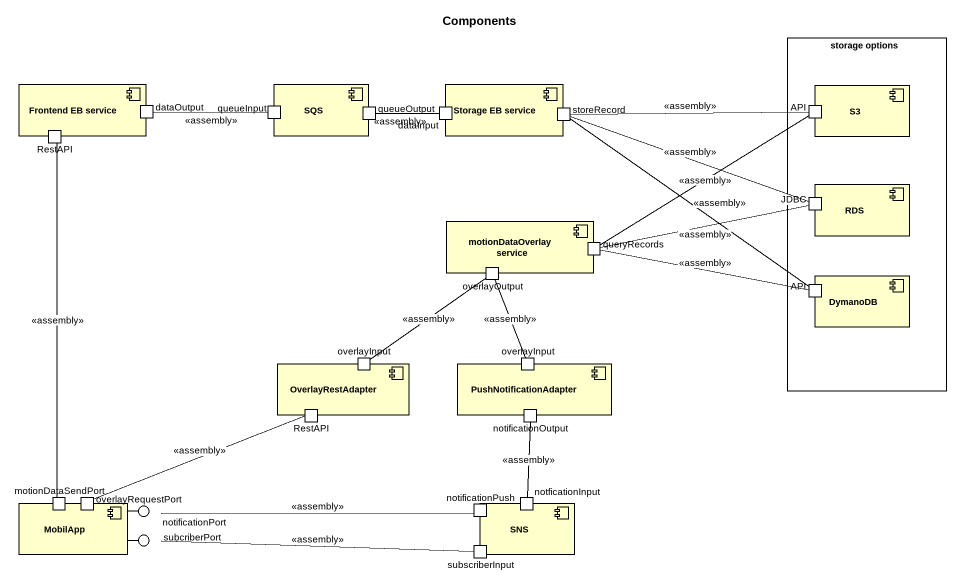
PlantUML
@startuml
title Components
rectangle "storage options" as storage_options {
  component S3 {
    port API
  }
  component RDS {
    port JDBC
  }
  component DymanoDB {
    port "API" as API_2
  }
}
component "Frontend EB service" as Frontend_EB_service {
  port RestAPI
  port dataOutput
}
component SQS {
  port queueInput
  port queueOutput
}
component "Storage EB service" as Storage_EB_service {
  port dataInput
  port storeRecord
}
component "motionDataOverlay service" as motionDataOverlay_service {
  port queryRecords
  port overlayOutput
}
component OverlayRestAdapter {
  port overlayInput
  port "RestAPI" as RestAPI_2
}
component PushNotificationAdapter {
  port "overlayInput" as overlayInput_2
  port notificationOutput
}
component MobilApp {
  port motionDataSendPort
  port overlayRequestPort
}
() notificationPort
component SNS {
  port notificationPush
  port notficationInput
  port subscriberInput
}
() subcriberPort
MobilApp -right- notificationPort
MobilApp -right- subcriberPort
dataOutput -right- queueInput : <<assembly>>
queueOutput -right- dataInput : <<assembly>>
storeRecord -right- API : <<assembly>>
storeRecord -right- JDBC : <<assembly>>
storeRecord -- API_2 : <<assembly>>
queryRecords -up- API : <<assembly>>
queryRecords -right- JDBC : <<assembly>>
queryRecords -right- API_2 : <<assembly>>
overlayOutput -- overlayInput_2 : <<assembly>>
overlayInput -up- overlayOutput : <<assembly>>
notificationOutput -- notficationInput : <<assembly>>
motionDataSendPort -up- RestAPI : <<assembly>>
overlayRequestPort -right- RestAPI_2 : <<assembly>>
notificationPush -left- notificationPort : <<assembly>>
subscriberInput -left- subcriberPort : <<assembly>>
@enduml
